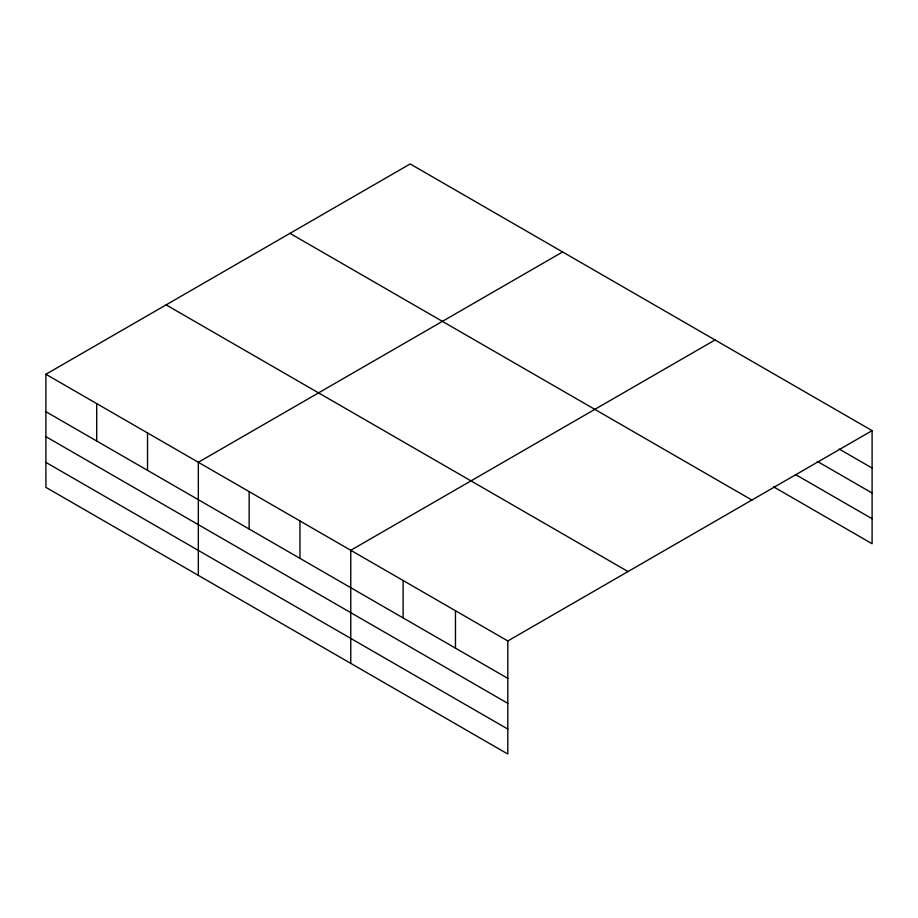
<?xml version="1.0" encoding="UTF-8"?>
<svg xmlns="http://www.w3.org/2000/svg" width="918" height="918" viewBox="0 0 918 918"><rect width="100%" height="100%" fill="white"/><g stroke="black" fill="none" stroke-linecap="round" stroke-linejoin="round"><path stroke-width="1.38" d="M507.815 703.337L507.815 640.959L45.9 374.269L45.9 487.366L507.815 754.045L507.815 703.337L45.9 436.658M773.484 486.792L872.1 543.731L872.1 430.634L410.185 163.955L45.9 374.269M562.619 251.957L198.334 462.282L198.334 575.368M715.053 339.958L350.768 550.284L350.768 663.37M507.815 640.959L872.1 430.634M839.224 449.074L872.1 468.042M817.318 461.387L872.1 493.023M795.401 474.468L872.1 518.75M289.973 233.356L751.888 500.046M166.112 304.868L628.027 571.547M45.9 411.689L507.815 678.368M45.9 462.385L507.815 729.076M455.466 610.734L455.466 648.142M403.117 580.509L403.117 617.917M299.956 520.954L299.956 558.362M249.145 491.612L249.145 529.02M147.523 432.94L147.523 470.349M96.711 403.61L96.711 441.019"/></g></svg>
